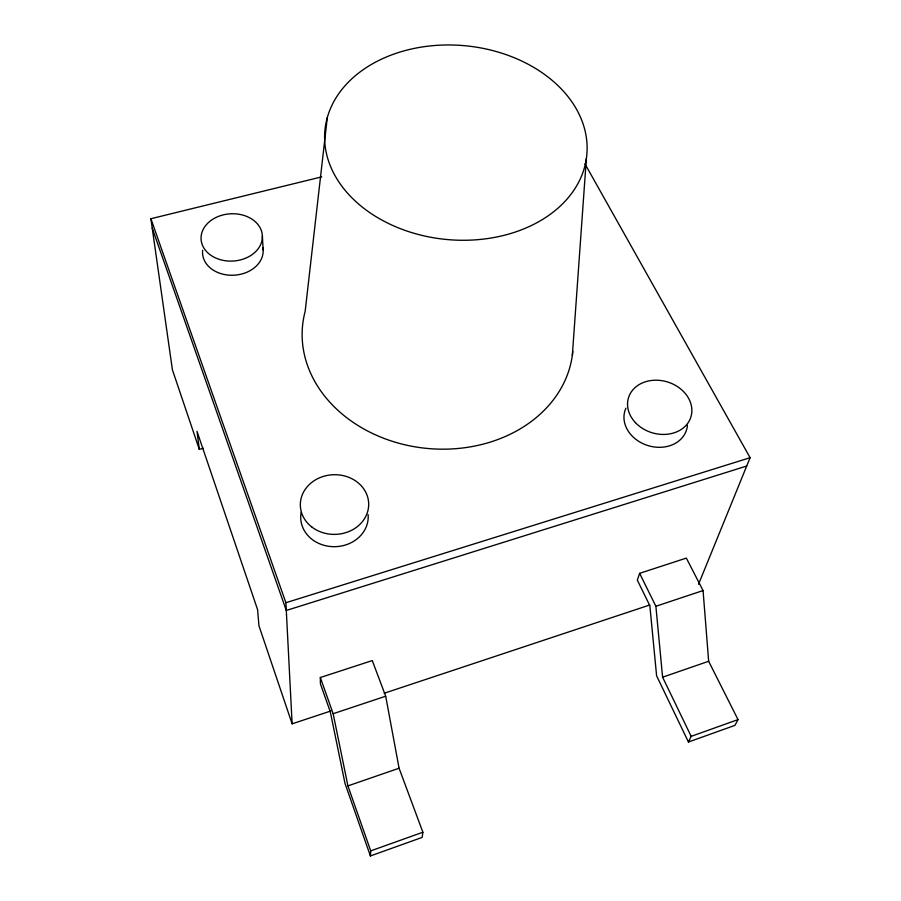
<?xml version="1.0" encoding="UTF-8"?>
<svg xmlns="http://www.w3.org/2000/svg" width="901" height="901" viewBox="0 0 901 901"><rect width="100%" height="100%" fill="white"/><g stroke="black" fill="none" stroke-linecap="round" stroke-linejoin="round"><path stroke-width="1.35" d="M370.401 855.95L370.716 850.882L347.921 785.897L333.156 713.705L320.328 677.529L372.271 660.579L385.696 696.214L399.087 768.226L422.873 832.242L422.152 837.412L370.401 855.95L344.982 783.318L330.307 711.858L320.418 683.893L320.328 677.529M572.338 355.399L586.36 158.565A131.512 97.308 5.3 0 0 402.837 51.211A131.512 97.308 5.3 0 0 378.386 218.087A131.512 97.308 5.3 0 0 586.36 158.565M327.311 117.535L305.157 311.374A135.736 110.192 5.3 0 0 418.255 447.346A135.736 110.192 5.3 0 0 572.811 351.322M639.631 573.329L637.322 580.154L649.835 605.63L656.615 675.84L688.443 742.019L734.968 725.35L738.02 719.606L708.659 661.278L703.062 590.56L686.348 558.091L639.631 573.329L655.883 606.272L662.595 677.192L691.168 736.354L688.443 742.019M698.523 584.298L750.105 457.697L584.974 163.892M370.716 850.882L422.873 832.242M691.168 736.354L738.02 719.606M347.921 785.897L399.087 768.226M662.595 677.192L708.659 661.278M333.156 713.705L385.696 696.214M655.883 606.272L703.062 590.56M203.367 448.248L199.312 449.396L197.015 431.342L257.596 609.662L258.947 625.756L292.127 723.841L330.813 710.99M384.186 693.252L649.7 605.01M292.127 723.841L285.899 602.724L750.105 457.697M746.704 466.031L286.293 610.461L152.246 228.178M199.312 449.396L172.418 369.849L150.895 218.718L321.725 176.866M150.895 218.718L285.899 602.724M262.371 235.859A30.702 23.663 -3.4 0 1 217.332 258.688A30.702 23.663 -3.4 0 1 215.44 217.749A30.702 23.663 -3.4 0 1 262.371 235.859L263.16 250.106M262.878 247.662A30.341 23.55 -3.5 0 1 233.607 275.222A30.341 23.55 -3.5 0 1 202.657 250.287M368.126 514.662A33.754 29.609 -1.7 0 1 332.863 546.67A33.754 29.609 -1.7 0 1 301.193 512.309M687.429 425.328A32.256 26.377 17.3 0 1 649.013 445.882A32.256 26.377 17.3 0 1 625.936 408.176M312.185 527.288A34.182 29.846 -1.5 0 0 368.092 509.91A34.182 29.846 -1.5 0 0 323.234 476.438A34.182 29.846 -1.5 0 0 312.185 527.288M635.419 422.614A32.65 26.546 17.1 0 0 690.121 419.078A32.65 26.546 17.1 0 0 653.574 380.278A32.65 26.546 17.1 0 0 635.419 422.614"/></g></svg>
